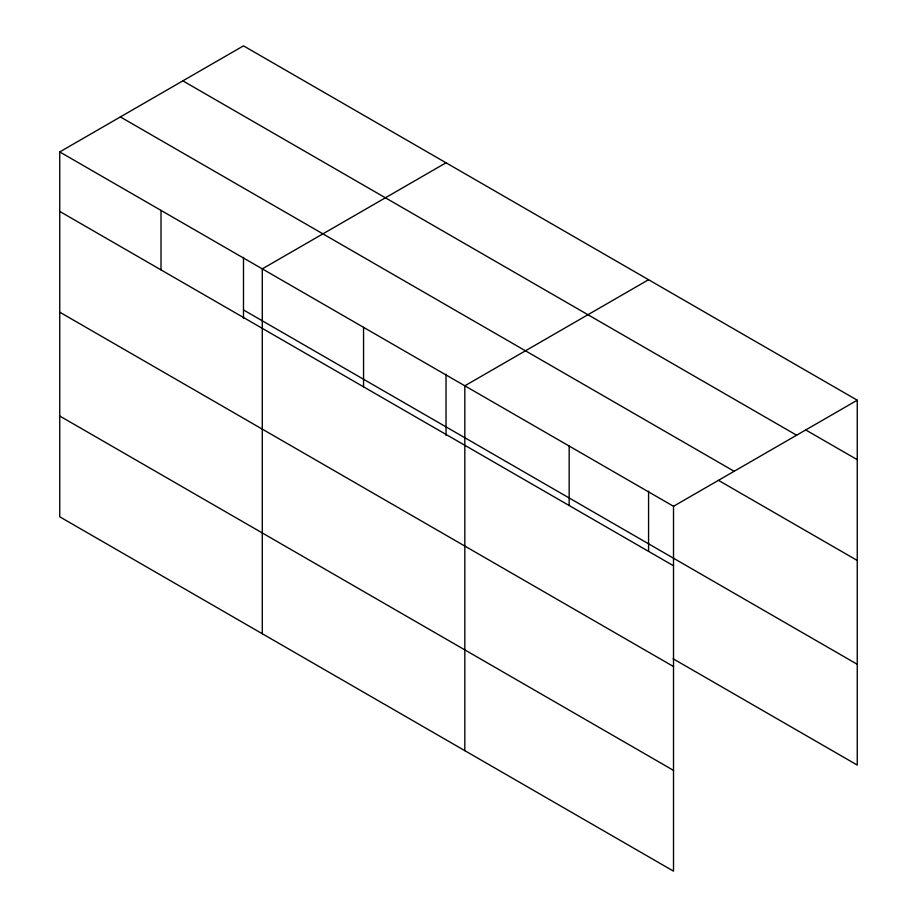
<?xml version="1.0" encoding="UTF-8"?>
<svg xmlns="http://www.w3.org/2000/svg" width="917" height="917" viewBox="0 0 917 917"><rect width="100%" height="100%" fill="white"/><g stroke="black" fill="none" stroke-linecap="round" stroke-linejoin="round"><path stroke-width="1.38" d="M673.514 666.544L673.514 506.287L59.743 151.935L59.743 516.798L673.514 871.15L673.514 666.544L59.743 312.193M673.124 658.761L857.257 765.065L857.257 400.202L243.486 45.85L59.743 151.935M446.029 162.79L262.285 268.864L262.285 633.739M648.571 279.719L464.827 385.805L464.827 750.668M673.514 506.287L857.257 400.202M805.699 429.924L857.257 459.692M182.85 80.856L796.621 435.208M120.379 116.929L734.15 471.281M718.538 480.382L857.257 560.47M243.486 309.946L857.257 664.298M59.743 211.426L673.514 565.778M59.743 416.02L673.514 770.372M648.571 491.191L648.571 550.911M569.17 446.052L569.17 505.542M446.029 374.251L446.029 435.392M363.556 327.335L363.556 386.825M243.486 257.322L243.486 318.451M161.014 210.406L161.014 269.896"/></g></svg>
